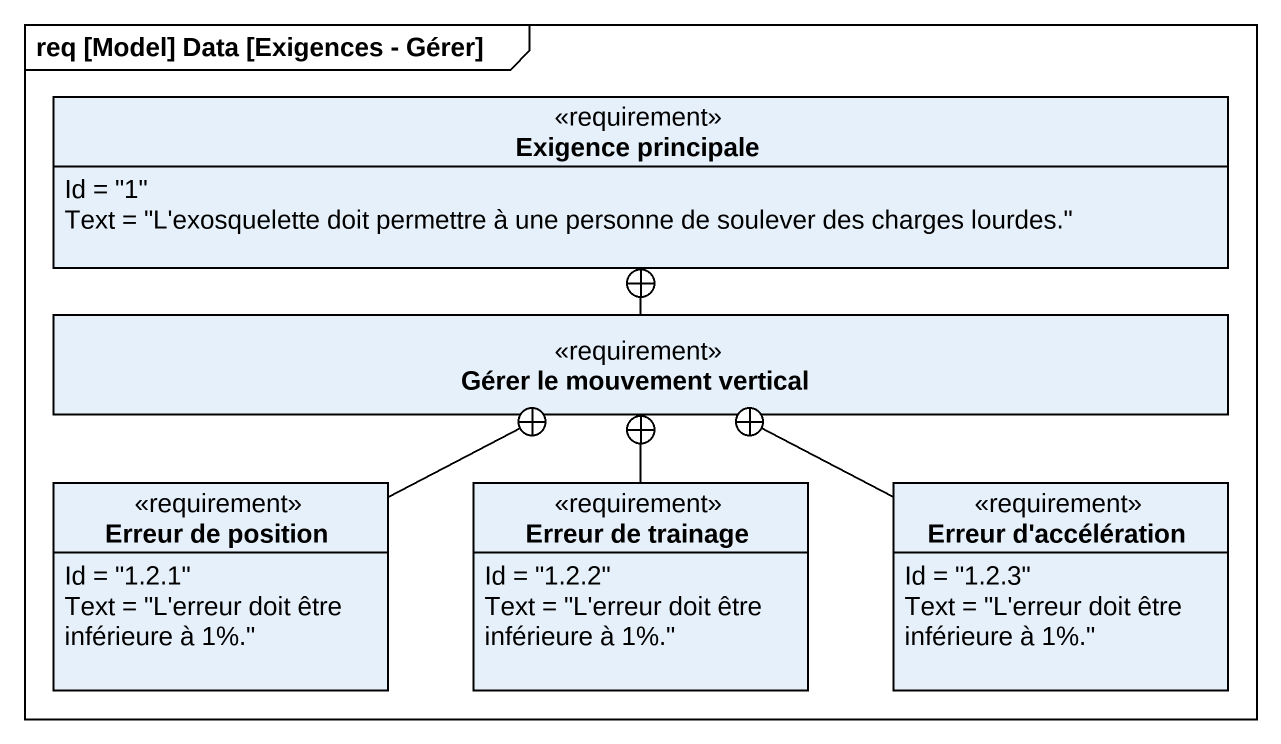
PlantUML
@startuml
mainframe req [Model] Data [Exigences - Gérer]
hide circle
hide empty members
class "Exigence principale" as Exigence_principale <<requirement>> {
  Id = "1"
  Text = "L'exosquelette doit permettre à une personne de soulever des charges lourdes."
}
class "Gérer le mouvement vertical" as Gérer_le_mouvement_vertical <<requirement>>
class "Erreur de position" as Erreur_de_position <<requirement>> {
  Id = "1.2.1"
  Text = "L'erreur doit être inférieure à 1%."
}
class "Erreur de trainage" as Erreur_de_trainage <<requirement>> {
  Id = "1.2.2"
  Text = "L'erreur doit être inférieure à 1%."
}
class "Erreur d'accélération" as Erreur_d_accélération <<requirement>> {
  Id = "1.2.3"
  Text = "L'erreur doit être inférieure à 1%."
}
Gérer_le_mouvement_vertical -up-+ Exigence_principale
Erreur_de_position -right-+ Gérer_le_mouvement_vertical
Erreur_de_trainage -up-+ Gérer_le_mouvement_vertical
Erreur_d_accélération -left-+ Gérer_le_mouvement_vertical
@enduml
